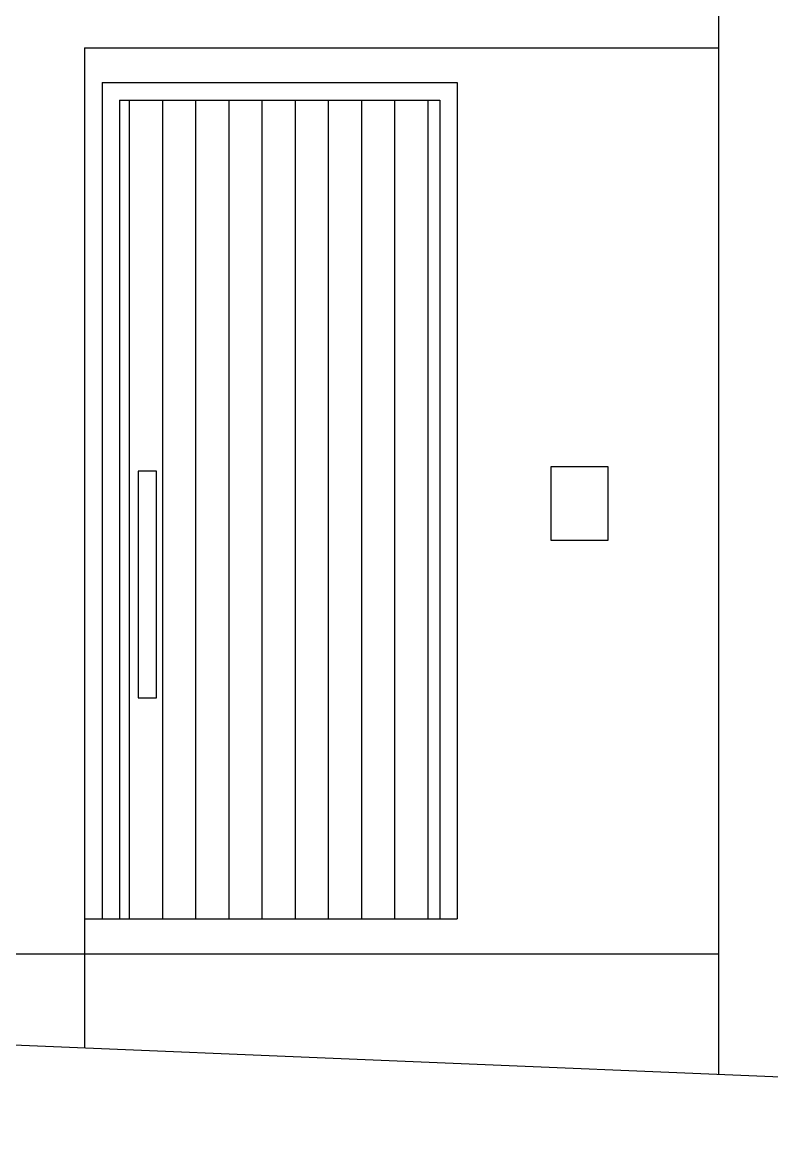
# Model space of a CAD drawing. Header units: millimetres. Extents: x 3314 to 3538, y 1235 to 1314.
# Drawn here: x 3386.674 to 3388.826, y 1269.043 to 1272.216 of the extents above; entities that cross this region are included whole.
import ezdxf

# ---------------------------------------------------------------- set-up
doc = ezdxf.new("R2010")
doc.units = ezdxf.units.MM
doc.layers.add('ALVENARIA', color=7, linetype='Continuous', lineweight=30)

msp = doc.modelspace()

# ---------------------------------------------------------------- hatches: boundary and pattern name
at = {"layer": 'ALVENARIA'}
h = msp.add_hatch(dxfattribs=at)
h.set_pattern_fill('ANSI31', color=1, scale=0.03, angle=45)
h.set_pattern_definition([(90, (89.90341, 69.90084), (-0.09525, 0), [])])
h.paths.add_polyline_path([(3387.8729, 1271.9925), (3386.9533, 1271.9925), (3386.9533, 1269.6425), (3387.8729, 1269.6425)])
h.paths.add_polyline_path([(3387.0597, 1270.9271), (3387.0597, 1270.2768), (3387.007, 1270.2768), (3387.007, 1270.9271)], flags=16)

# ---------------------------------------------------------------- linework, layer by layer
for p, q in [((3388.6733, 1272.3425), (3388.6733, 1269.1958)), ((3386.8533, 1272.1425), (3386.8533, 1269.5425)), ((3386.8533, 1272.1425), (3388.6733, 1272.1425)), ((3386.9033, 1272.0425), (3386.9033, 1269.6425)), ((3386.9033, 1272.0425), (3387.9229, 1272.0425)), ((3387.9229, 1272.0425), (3387.9229, 1269.6425)), ((3386.9533, 1271.9925), (3387.8729, 1271.9925)), ((3386.9533, 1271.9925), (3386.9533, 1269.6425)), ((3387.8729, 1271.9925), (3387.8729, 1269.6425)), ((3386.8533, 1269.6425), (3387.9229, 1269.6425)), ((3380.3533, 1269.5425), (3388.6733, 1269.5425)), ((3392.3533, 1269.0425), (3380.3533, 1269.5425)), ((3386.8533, 1269.5425), (3386.8533, 1269.2717))]:
    msp.add_line(p, q, dxfattribs=at)
for points in [[(3387.0597, 1270.9271), (3387.007, 1270.9271), (3387.007, 1270.2768), (3387.0597, 1270.2768)], [(3388.1927, 1270.9409), (3388.3559, 1270.9409), (3388.3559, 1270.7287), (3388.1927, 1270.7287)]]:
    msp.add_lwpolyline(points, close=True, dxfattribs=at)

doc.saveas('drawing.dxf')
